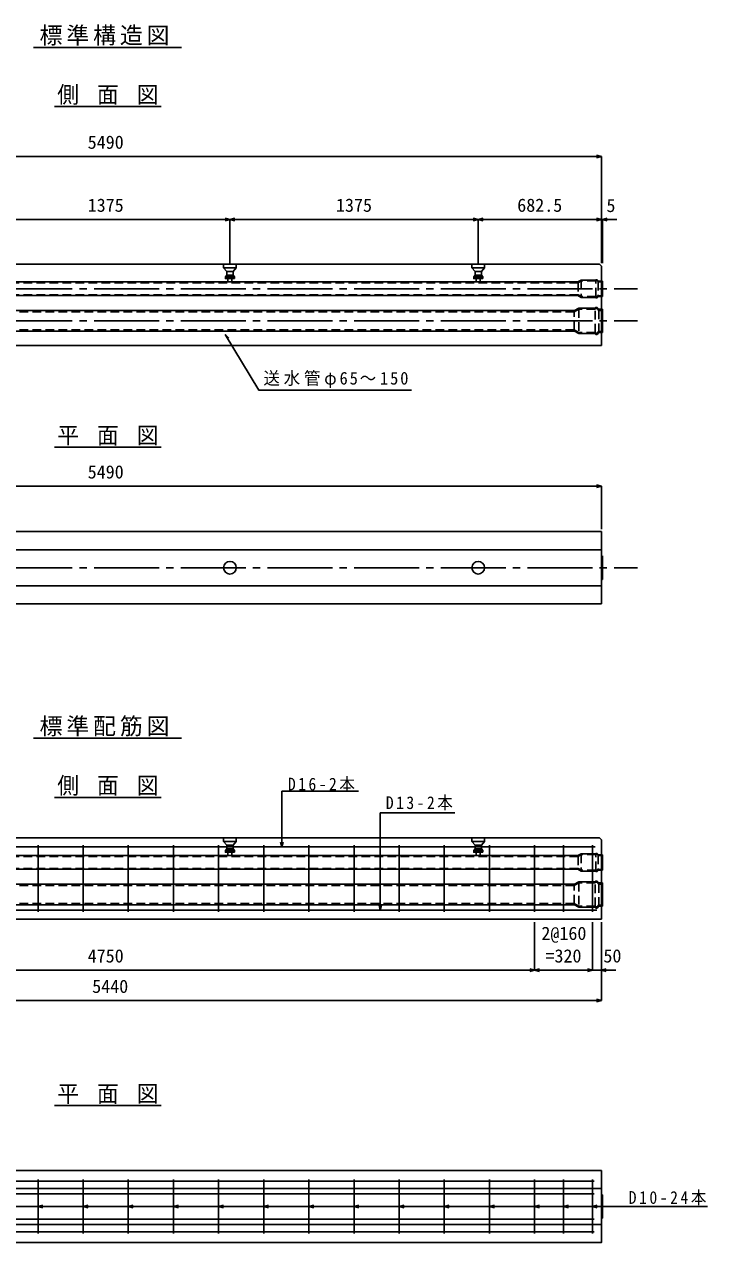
# Model space of a CAD drawing. Units: millimetres on the paper, enlarged 15 times, with parts at other scales. Extents: x -4937 to 2347, y -3080 to 1486.
# Drawn here: x -3816 to -2397, y -1048 to 1483 of the extents above; entities that cross this region are included whole.
import ezdxf
from ezdxf.enums import TextEntityAlignment as Align

# ---------------------------------------------------------------- set-up
doc = ezdxf.new("R2010")
doc.units = ezdxf.units.MM
doc.header["$LTSCALE"] = 15
doc.linetypes.add('CHAIN2', pattern=[12, 9, -1, 1, -1])
doc.linetypes.add('DASHED1', pattern=[1.8, 1.2, -0.6])
for name, color, linetype in [('1-0', 4, 'Continuous'), ('1-1_製品図', 3, 'Continuous'), ('1-2_HIVP', 4, 'Continuous'), ('1-3_鉄筋', 2, 'Continuous'), ('1-4', 7, 'Continuous'), ('1-6', 4, 'Continuous'), ('1-F', 3, 'Continuous')]:
    doc.layers.add(name, color=color, linetype=linetype)
doc.styles.add('ＭＳ ゴシック', font='')
doc.styles.get('ＭＳ ゴシック').set_extended_font_data('MS Gothic')

msp = doc.modelspace()

# ---------------------------------------------------------------- linework, layer by layer
at = {"layer": '1-0'}
for p, q in [((-3281.73, -110.21), (-3281.73, -226.01)), ((-3281.73, -110.21), (-3122.35, -110.21)), ((-3077.04, -155.26), (-3077.04, -357.26)), ((-3077.04, -155.26), (-2922.28, -155.26)), ((-3281.73, -226.01), (-3284.44, -215.87)), ((-3281.73, -226.01), (-3279.01, -215.87)), ((-3077.04, -357.26), (-3079.76, -347.12)), ((-3077.04, -357.26), (-3074.32, -347.12)), ((-4657.88, -973.03), (-2397.36, -973.03)), ((-3787.88, -973.03), (-3777.74, -970.31)), ((-3787.88, -973.03), (-3777.74, -975.75)), ((-3694.13, -973.03), (-3683.99, -970.31)), ((-3694.13, -973.03), (-3683.99, -975.75)), ((-3600.38, -973.03), (-3590.24, -970.31)), ((-3600.38, -973.03), (-3590.24, -975.75)), ((-3506.63, -973.03), (-3496.49, -970.31)), ((-3506.63, -973.03), (-3496.49, -975.75)), ((-3412.88, -973.03), (-3402.74, -970.31)), ((-3412.88, -973.03), (-3402.74, -975.75)), ((-3319.13, -973.03), (-3308.99, -970.31)), ((-3319.13, -973.03), (-3308.99, -975.75)), ((-3225.38, -973.03), (-3215.24, -970.31)), ((-3225.38, -973.03), (-3215.24, -975.75)), ((-3131.63, -973.03), (-3121.49, -970.31)), ((-3131.63, -973.03), (-3121.49, -975.75)), ((-3037.88, -973.03), (-3027.74, -970.31)), ((-3037.88, -973.03), (-3027.74, -975.75)), ((-2944.13, -973.03), (-2933.99, -970.31)), ((-2944.13, -973.03), (-2933.99, -975.75)), ((-2850.38, -973.03), (-2840.24, -970.31)), ((-2850.38, -973.03), (-2840.24, -975.75)), ((-2756.63, -973.03), (-2746.49, -970.31)), ((-2756.63, -973.03), (-2746.49, -975.75)), ((-2696.63, -973.03), (-2686.49, -970.31)), ((-2696.63, -973.03), (-2686.49, -975.75)), ((-2636.63, -973.03), (-2626.49, -970.31)), ((-2636.63, -973.03), (-2626.49, -975.75)), ((-2616.38, -992.08), (-2617.88, -992.08)), ((-2616.38, -992.08), (-2616.01, -991.7))]:
    msp.add_line(p, q, dxfattribs=at)
at = {"layer": '1-1_製品図'}
for p, q in [((-2617.88, 980.69), (-2617.88, 815.69)), ((-4676.63, 815.69), (-2617.88, 815.69)), ((-4676.63, 391.45), (-2617.88, 391.45)), ((-4676.63, 316.45), (-2617.88, 316.45)), ((-2617.88, -211.01), (-2617.88, -376.01)), ((-4676.63, -935.53), (-2617.88, -935.53)), ((-4676.63, -1010.53), (-2617.88, -1010.53))]:
    msp.add_line(p, q, dxfattribs=at)
at = {"layer": '1-1_製品図', "color": 7, "linetype": 'CHAIN2'}
for p, q in [((-4751.63, 933.44), (-2542.88, 933.44)), ((-4751.63, 866.69), (-2542.88, 866.69)), ((-4751.63, 353.95), (-2542.88, 353.95))]:
    msp.add_line(p, q, dxfattribs=at)
at = {"layer": '1-1_製品図'}
for points in [[(-2617.88, 980.69), (-2621.63, 984.44), (-4672.88, 984.44)], [(-4676.63, -211.01), (-4676.63, -376.01), (-2617.88, -376.01)], [(-2617.88, -211.01), (-2621.63, -207.26), (-4672.88, -207.26)]]:
    msp.add_lwpolyline(points, dxfattribs=at)
for points in [[(-4676.63, 278.95), (-2617.88, 278.95), (-2617.88, 428.95), (-4676.63, 428.95)], [(-2617.88, -898.03), (-4676.63, -898.03), (-4676.63, -1048.03), (-2617.88, -1048.03)]]:
    msp.add_lwpolyline(points, close=True, dxfattribs=at)
at = {"layer": '1-2_HIVP', "linetype": 'DASHED1'}
for p, q in [((-2666.17, 946), (-4717.88, 946)), ((-2659.81, 949.65), (-2666.14, 946)), ((-2666.14, 946), (-2666.14, 920.87)), ((-2659.81, 949.65), (-2659.81, 917.22)), ((-2629.23, 949.65), (-2659.81, 949.65)), ((-2628.27, 950.61), (-2629.23, 949.65)), ((-2629.23, 917.22), (-2629.23, 949.65)), ((-2627.51, 950.61), (-2628.27, 950.61)), ((-2624.95, 947.56), (-2627.51, 950.61)), ((-2624.95, 947.56), (-2616.01, 947.87)), ((-2624.95, 947.56), (-2624.95, 919.31)), ((-2666.17, 920.87), (-4717.88, 920.87)), ((-2659.81, 917.22), (-2666.14, 920.87)), ((-2629.23, 917.22), (-2659.81, 917.22)), ((-2628.27, 916.26), (-2629.23, 917.22)), ((-2627.51, 916.26), (-2628.27, 916.26)), ((-2624.95, 919.31), (-2627.51, 916.26)), ((-2624.95, 919.31), (-2616.01, 919)), ((-2664.76, 890.91), (-2674.31, 885.4)), ((-2631.18, 890.91), (-2664.76, 890.91)), ((-2629.83, 892.26), (-2631.18, 890.91)), ((-2631.18, 842.46), (-2631.18, 890.91)), ((-2626.83, 892.26), (-2629.83, 892.26)), ((-2623.51, 888.3), (-2626.83, 892.26)), ((-2623.51, 888.3), (-2616.01, 888.57)), ((-2623.51, 888.3), (-2623.51, 845.07)), ((-2674.31, 885.4), (-4727.26, 885.4)), ((-2674.31, 847.97), (-2674.31, 885.4)), ((-2674.31, 847.97), (-4727.26, 847.97)), ((-2631.18, 842.46), (-2664.76, 842.46)), ((-2629.83, 841.11), (-2631.18, 842.46)), ((-2626.83, 841.11), (-2629.83, 841.11)), ((-2623.51, 845.07), (-2626.83, 841.11)), ((-2623.51, 845.07), (-2616.01, 844.8)), ((-2617.88, 375.77), (-2616.01, 375.83)), ((-2617.88, 368.32), (-2616.01, 368.39)), ((-2617.88, 339.58), (-2616.01, 339.51)), ((-2617.88, 332.14), (-2616.01, 332.07)), ((-2666.17, -245.7), (-4717.88, -245.7)), ((-2659.81, -242.04), (-2666.14, -245.7)), ((-2666.14, -245.7), (-2666.14, -270.82)), ((-2659.81, -242.04), (-2659.81, -274.48)), ((-2629.23, -242.04), (-2659.81, -242.04)), ((-2628.27, -241.08), (-2629.23, -242.04)), ((-2629.23, -274.48), (-2629.23, -242.04)), ((-2627.51, -241.08), (-2628.27, -241.08)), ((-2624.95, -244.14), (-2627.51, -241.08)), ((-2624.95, -244.14), (-2616.01, -243.82)), ((-2624.95, -244.14), (-2624.95, -272.39)), ((-2666.17, -270.82), (-4717.88, -270.82)), ((-2659.81, -274.48), (-2666.14, -270.82)), ((-2629.23, -274.48), (-2659.81, -274.48)), ((-2628.27, -275.44), (-2629.23, -274.48)), ((-2627.51, -275.44), (-2628.27, -275.44)), ((-2624.95, -272.39), (-2627.51, -275.44)), ((-2624.95, -272.39), (-2616.01, -272.7)), ((-2664.76, -300.79), (-2674.31, -306.3)), ((-2631.18, -300.79), (-2664.76, -300.79)), ((-2629.83, -299.44), (-2631.18, -300.79)), ((-2631.18, -349.24), (-2631.18, -300.79)), ((-2626.83, -299.44), (-2629.83, -299.44)), ((-2623.51, -303.39), (-2626.83, -299.44)), ((-2623.51, -303.39), (-2616.01, -303.13)), ((-2623.51, -303.39), (-2623.51, -346.63)), ((-2674.31, -306.3), (-4727.26, -306.3)), ((-2674.31, -343.72), (-2674.31, -306.3)), ((-2674.31, -343.72), (-4727.26, -343.72)), ((-2631.18, -349.24), (-2664.76, -349.24)), ((-2629.83, -350.59), (-2631.18, -349.24)), ((-2626.83, -350.59), (-2629.83, -350.59)), ((-2623.51, -346.63), (-2626.83, -350.59)), ((-2623.51, -346.63), (-2616.01, -346.89)), ((-2617.88, -951.21), (-2616.01, -951.15)), ((-2617.88, -958.66), (-2616.01, -958.59)), ((-2617.88, -987.4), (-2616.01, -987.46)), ((-2617.88, -994.84), (-2616.01, -994.91))]:
    msp.add_line(p, q, dxfattribs=at)
at = {"layer": '1-2_HIVP'}
for p, q in [((-2666.62, 947.69), (-4714.88, 947.69)), ((-2660.26, 951.34), (-2666.59, 947.69)), ((-2629.93, 951.34), (-2660.26, 951.34)), ((-2628.97, 952.3), (-2629.93, 951.34)), ((-2626.72, 952.3), (-2628.97, 952.3)), ((-2624.18, 949.27), (-2626.72, 952.3)), ((-2624.18, 949.27), (-2616.01, 949.56)), ((-2616.01, 949.56), (-2616.01, 917.31)), ((-2666.62, 919.19), (-4714.88, 919.19)), ((-2660.26, 915.53), (-2666.59, 919.19)), ((-2629.93, 915.53), (-2660.26, 915.53)), ((-2628.97, 914.57), (-2629.93, 915.53)), ((-2626.72, 914.57), (-2628.97, 914.57)), ((-2624.18, 917.6), (-2626.72, 914.57)), ((-2624.18, 917.6), (-2616.01, 917.31)), ((-2673.59, 888.06), (-4722.38, 888.06)), ((-2664.76, 893.16), (-2673.59, 888.06)), ((-2631.4, 893.16), (-2664.76, 893.16)), ((-2629.83, 894.74), (-2631.4, 893.16)), ((-2626.83, 894.74), (-2629.83, 894.74)), ((-2623.51, 890.78), (-2626.83, 894.74)), ((-2673.59, 845.31), (-4722.38, 845.31)), ((-2664.76, 840.21), (-2673.59, 845.31)), ((-2631.4, 840.21), (-2664.76, 840.21)), ((-2629.83, 838.64), (-2631.4, 840.21)), ((-2626.83, 838.64), (-2629.83, 838.64)), ((-2623.51, 842.59), (-2626.83, 838.64)), ((-2623.51, 842.59), (-2616.01, 842.33)), ((-2617.88, 378.24), (-2616.01, 378.31)), ((-2617.88, 370.01), (-2616.01, 370.08)), ((-2616.01, 378.31), (-2616.01, 329.6)), ((-2616.01, 370.08), (-2616.01, 337.83)), ((-2617.88, 337.89), (-2616.01, 337.83)), ((-2617.88, 329.66), (-2616.01, 329.6)), ((-2666.62, -244.01), (-4714.88, -244.01)), ((-2660.26, -240.36), (-2666.59, -244.01)), ((-2629.93, -240.36), (-2660.26, -240.36)), ((-2628.97, -239.4), (-2629.93, -240.36)), ((-2626.72, -239.4), (-2628.97, -239.4)), ((-2624.18, -242.42), (-2626.72, -239.4)), ((-2624.18, -242.42), (-2616.01, -242.14)), ((-2616.01, -242.14), (-2616.01, -274.39)), ((-2666.62, -272.51), (-4714.88, -272.51)), ((-2660.26, -276.17), (-2666.59, -272.51)), ((-2629.93, -276.17), (-2660.26, -276.17)), ((-2628.97, -277.13), (-2629.93, -276.17)), ((-2626.72, -277.13), (-2628.97, -277.13)), ((-2624.18, -274.1), (-2626.72, -277.13)), ((-2624.18, -274.1), (-2616.01, -274.39)), ((-2673.59, -303.64), (-4722.38, -303.64)), ((-2664.76, -298.54), (-2673.59, -303.64)), ((-2631.4, -298.54), (-2664.76, -298.54)), ((-2629.83, -296.96), (-2631.4, -298.54)), ((-2626.83, -296.96), (-2629.83, -296.96)), ((-2623.51, -300.92), (-2626.83, -296.96)), ((-2673.59, -346.39), (-4722.38, -346.39)), ((-2664.76, -351.49), (-2673.59, -346.39)), ((-2631.4, -351.49), (-2664.76, -351.49)), ((-2629.83, -353.06), (-2631.4, -351.49)), ((-2626.83, -353.06), (-2629.83, -353.06)), ((-2623.51, -349.11), (-2626.83, -353.06)), ((-2623.51, -349.11), (-2616.01, -349.37)), ((-2617.88, -948.74), (-2616.01, -948.67)), ((-2617.88, -956.97), (-2616.01, -956.9)), ((-2616.01, -948.67), (-2616.01, -997.38)), ((-2616.01, -956.9), (-2616.01, -989.15)), ((-2617.88, -989.09), (-2616.01, -989.15)), ((-2617.88, -997.32), (-2616.01, -997.38))]:
    msp.add_line(p, q, dxfattribs=at)
at = {"layer": '1-2_HIVP', "color": 7}
msp.add_line((-3399.52, 838.29), (-3391.94, 831.03), dxfattribs=at)
at = {"layer": '1-2_HIVP', "linetype": 'DASHED1'}
for points in [[(-2664.76, 890.91), (-2664.76, 842.46), (-2674.31, 847.97)], [(-2664.76, -300.79), (-2664.76, -349.24), (-2674.31, -343.72)]]:
    msp.add_lwpolyline(points, dxfattribs=at)
at = {"layer": '1-2_HIVP'}
for points in [[(-2623.51, 890.78), (-2616.01, 891.04), (-2616.01, 842.33)], [(-2623.51, -300.92), (-2616.01, -300.66), (-2616.01, -349.37)]]:
    msp.add_lwpolyline(points, dxfattribs=at)
at = {"layer": '1-2_HIVP', "color": 7}
msp.add_lwpolyline([(-3399.52, 838.29), (-3329.29, 722.5), (-3012.29, 722.5)], dxfattribs=at)
at = {"layer": '1-3_鉄筋'}
for p, q in [((-2631.01, -226.01), (-4661.63, -226.01)), ((-3787.88, -222.26), (-3787.88, -361.01)), ((-3694.13, -222.26), (-3694.13, -361.01)), ((-3600.38, -222.26), (-3600.38, -361.01)), ((-3506.63, -222.26), (-3506.63, -361.01)), ((-3412.88, -222.26), (-3412.88, -361.01)), ((-3319.13, -222.26), (-3319.13, -361.01)), ((-3225.38, -222.26), (-3225.38, -361.01)), ((-3131.63, -222.26), (-3131.63, -361.01)), ((-3037.88, -222.26), (-3037.88, -361.01)), ((-2944.13, -222.26), (-2944.13, -361.01)), ((-2850.38, -222.26), (-2850.38, -361.01)), ((-2756.63, -222.26), (-2756.63, -361.01)), ((-2696.63, -222.26), (-2696.63, -361.01)), ((-2636.63, -222.26), (-2636.63, -361.01)), ((-4661.63, -357.26), (-2627.26, -357.26)), ((-2632.88, -920.53), (-4661.63, -920.53)), ((-3787.88, -916.78), (-3787.88, -1029.28)), ((-3694.13, -916.78), (-3694.13, -1029.28)), ((-3600.38, -916.78), (-3600.38, -1029.28)), ((-3506.63, -916.78), (-3506.63, -1029.28)), ((-3412.88, -916.78), (-3412.88, -1029.28)), ((-3319.13, -916.78), (-3319.13, -1029.28)), ((-3225.38, -916.78), (-3225.38, -1029.28)), ((-3131.63, -916.78), (-3131.63, -1029.28)), ((-3037.88, -916.78), (-3037.88, -1029.28)), ((-2944.13, -916.78), (-2944.13, -1029.28)), ((-2850.38, -916.78), (-2850.38, -1029.28)), ((-2756.63, -916.78), (-2756.63, -1029.28)), ((-2696.63, -916.78), (-2696.63, -1029.28)), ((-2636.63, -916.78), (-2636.63, -1029.28)), ((-2632.88, -946.78), (-4661.63, -946.78)), ((-4661.63, -999.28), (-2632.88, -999.28)), ((-4661.63, -1025.53), (-2632.88, -1025.53))]:
    msp.add_line(p, q, dxfattribs=at)
at = {"layer": '1-4'}
for p, q in [((-3402.57, 976.94), (-3402.57, 984.44)), ((-3402.57, 984.44), (-3376.32, 984.44)), ((-3402.57, 976.94), (-3396.01, 969.44)), ((-3402.57, 976.94), (-3376.32, 976.94)), ((-3396.01, 961.94), (-3398.82, 958.19)), ((-3396.01, 961.94), (-3396.01, 969.44)), ((-3396.01, 969.44), (-3382.88, 969.44)), ((-3396.01, 961.94), (-3382.88, 961.94)), ((-3376.32, 976.94), (-3382.88, 969.44)), ((-3382.88, 961.94), (-3382.88, 969.44)), ((-3382.88, 961.94), (-3380.07, 958.19)), ((-3376.32, 976.94), (-3376.32, 984.44)), ((-2886.95, 976.94), (-2886.95, 984.44)), ((-2886.95, 984.44), (-2860.7, 984.44)), ((-2886.95, 976.94), (-2880.38, 969.44)), ((-2886.95, 976.94), (-2860.7, 976.94)), ((-2880.38, 961.94), (-2883.2, 958.19)), ((-2880.38, 961.94), (-2880.38, 969.44)), ((-2880.38, 969.44), (-2867.26, 969.44)), ((-2880.38, 961.94), (-2867.26, 961.94)), ((-2860.7, 976.94), (-2867.26, 969.44)), ((-2867.26, 961.94), (-2867.26, 969.44)), ((-2867.26, 961.94), (-2864.45, 958.19)), ((-2860.7, 976.94), (-2860.7, 984.44)), ((-3398.82, 958.19), (-3380.07, 958.19)), ((-3393.57, 947.74), (-3393.57, 954.44)), ((-3385.32, 947.74), (-3385.32, 954.44)), ((-3380.07, 954.44), (-3380.07, 958.19)), ((-2883.2, 958.19), (-2864.45, 958.19)), ((-2877.95, 947.74), (-2877.95, 954.44)), ((-2869.7, 947.74), (-2869.7, 954.44)), ((-2864.45, 954.44), (-2864.45, 958.19)), ((-3402.57, -214.76), (-3402.57, -207.26)), ((-3402.57, -207.26), (-3376.32, -207.26)), ((-3402.57, -214.76), (-3396.01, -222.26)), ((-3402.57, -214.76), (-3376.32, -214.76)), ((-3396.01, -229.76), (-3396.01, -222.26)), ((-3396.01, -222.26), (-3382.88, -222.26)), ((-3376.32, -214.76), (-3382.88, -222.26)), ((-3382.88, -229.76), (-3382.88, -222.26)), ((-3376.32, -214.76), (-3376.32, -207.26)), ((-2886.95, -214.76), (-2886.95, -207.26)), ((-2886.95, -207.26), (-2860.7, -207.26)), ((-2886.95, -214.76), (-2880.38, -222.26)), ((-2886.95, -214.76), (-2860.7, -214.76)), ((-2880.38, -229.76), (-2880.38, -222.26)), ((-2880.38, -222.26), (-2867.26, -222.26)), ((-2860.7, -214.76), (-2867.26, -222.26)), ((-2867.26, -229.76), (-2867.26, -222.26)), ((-2860.7, -214.76), (-2860.7, -207.26)), ((-3396.01, -229.76), (-3398.82, -233.51)), ((-3398.82, -233.51), (-3380.07, -233.51)), ((-3396.01, -229.76), (-3382.88, -229.76)), ((-3393.57, -243.96), (-3393.57, -237.26)), ((-3385.32, -243.96), (-3385.32, -237.26)), ((-3382.88, -229.76), (-3380.07, -233.51)), ((-3380.07, -237.26), (-3380.07, -233.51)), ((-2880.38, -229.76), (-2883.2, -233.51)), ((-2883.2, -233.51), (-2864.45, -233.51)), ((-2880.38, -229.76), (-2867.26, -229.76)), ((-2877.95, -243.96), (-2877.95, -237.26)), ((-2869.7, -243.96), (-2869.7, -237.26)), ((-2867.26, -229.76), (-2864.45, -233.51)), ((-2864.45, -237.26), (-2864.45, -233.51))]:
    msp.add_line(p, q, dxfattribs=at)
for points in [[(-3380.07, 954.44), (-3398.82, 954.44), (-3398.82, 958.19)], [(-2864.45, 954.44), (-2883.2, 954.44), (-2883.2, 958.19)], [(-3380.07, -237.26), (-3398.82, -237.26), (-3398.82, -233.51)], [(-2864.45, -237.26), (-2883.2, -237.26), (-2883.2, -233.51)]]:
    msp.add_lwpolyline(points, dxfattribs=at)
for centre in [(-3389.45, 353.95), (-2873.82, 353.95)]:
    msp.add_circle(centre, 13.12, dxfattribs=at)
at = {"layer": '1-6'}
for p, q in [((-4676.63, 1208.46), (-2617.88, 1208.46)), ((-2617.88, 1208.46), (-2628.03, 1211.18)), ((-2617.88, 1208.46), (-2628.03, 1205.74)), ((-2617.88, 1208.46), (-2617.88, 1077.56)), ((-3905.07, 1077.56), (-3389.45, 1077.56)), ((-3389.45, 1077.56), (-3399.59, 1080.28)), ((-3389.45, 1077.56), (-3399.59, 1074.85)), ((-3389.45, 1077.56), (-3379.3, 1080.28)), ((-3389.45, 1077.56), (-3389.45, 986.95)), ((-3389.45, 1077.56), (-2873.82, 1077.56)), ((-3389.45, 1077.56), (-3379.3, 1074.85)), ((-2873.82, 1077.56), (-2883.96, 1080.28)), ((-2873.82, 1077.56), (-2883.96, 1074.85)), ((-2873.82, 1077.56), (-2863.68, 1080.28)), ((-2873.82, 1077.56), (-2873.82, 986.95)), ((-2873.82, 1077.56), (-2617.88, 1077.56)), ((-2873.82, 1077.56), (-2863.68, 1074.85)), ((-2617.88, 1077.56), (-2647.88, 1077.56)), ((-2617.88, 1077.56), (-2628.03, 1080.28)), ((-2617.88, 1077.56), (-2628.03, 1080.28)), ((-2617.88, 1077.56), (-2628.03, 1074.85)), ((-2617.88, 1077.56), (-2628.03, 1074.85)), ((-2617.88, 1077.56), (-2617.88, 986.95)), ((-2617.88, 1077.56), (-2616.01, 1077.56)), ((-2617.88, 1077.56), (-2617.88, 986.95)), ((-2616.01, 1077.56), (-2605.87, 1080.28)), ((-2616.01, 1077.56), (-2586.01, 1077.56)), ((-2616.01, 1077.56), (-2605.87, 1074.85)), ((-2616.01, 1077.56), (-2616.01, 986.95)), ((-4676.63, 523.52), (-2617.88, 523.52)), ((-2617.88, 523.52), (-2628.03, 526.24)), ((-2617.88, 523.52), (-2628.03, 520.8)), ((-2617.88, 523.52), (-2617.88, 433.82)), ((-2756.63, -481.86), (-2756.63, -382.33)), ((-2636.63, -481.86), (-2636.63, -382.33)), ((-2617.88, -481.86), (-2617.88, -382.33)), ((-2756.63, -481.86), (-2766.78, -479.14)), ((-2756.63, -481.86), (-2746.49, -479.14)), ((-2636.63, -481.86), (-2646.78, -479.14)), ((-2636.63, -481.86), (-2646.78, -479.14)), ((-2617.88, -481.86), (-2607.74, -479.14)), ((-4537.88, -481.86), (-2756.63, -481.86)), ((-2756.63, -481.86), (-2766.78, -484.57)), ((-2756.63, -481.86), (-2636.63, -481.86)), ((-2756.63, -481.86), (-2746.49, -484.57)), ((-2636.63, -481.86), (-2666.63, -481.86)), ((-2636.63, -481.86), (-2646.78, -484.57)), ((-2636.63, -481.86), (-2646.78, -484.57)), ((-2636.63, -481.86), (-2617.88, -481.86)), ((-2617.88, -481.86), (-2587.88, -481.86)), ((-2617.88, -481.86), (-2607.74, -484.57)), ((-2617.88, -545.06), (-2617.88, -481.86)), ((-4657.88, -545.06), (-2617.88, -545.06)), ((-2617.88, -545.06), (-2628.03, -542.35)), ((-2617.88, -545.06), (-2628.03, -547.78))]:
    msp.add_line(p, q, dxfattribs=at)
at = {"layer": '1-F'}
for p, q in [((-3796.94, 1434.91), (-3489.65, 1434.91)), ((-3753.44, 1311.75), (-3532.24, 1311.75)), ((-3753.44, 604.09), (-3532.24, 604.09)), ((-3796.94, -0.22), (-3489.65, -0.22)), ((-3753.44, -123.37), (-3532.24, -123.37)), ((-3753.44, -763.48), (-3532.24, -763.48))]:
    msp.add_line(p, q, dxfattribs=at)

# ---------------------------------------------------------------- texts
at = {"layer": '1-0', "color": 7, "char_height": 26.39, "attachment_point": 7, "style": 'ＭＳ ゴシック'}
for s, insert in [('\\T1.23;\\W0.95;送水管φ65～150', (-3319.8, 727.25)), ('\\T1.32;\\W0.9;D16-2本', (-3268.91, -111.49)), ('\\T1.32;\\W0.9;D13-2本', (-3065.54, -150.16)), ('\\T1.33;\\W0.9;D10-24本', (-2561.19, -970.31))]:
    msp.add_mtext(s, dxfattribs=dict(at, insert=insert))
at = {"layer": '1-6', "style": 'ＭＳ ゴシック'}
for s, p in [('5490', (-3684.76, 1215.96)), ('1375', (-3684.76, 1085.06)), ('1375', (-3169.13, 1085.06)), ('682.5', (-2792.73, 1085.06)), ('5', (-2607.47, 1084.52)), ('5490', (-3684.76, 531.02)), ('2@160', (-2742.61, -427.45)), ('4750', (-3684.76, -474.36)), ('=320', (-2734.13, -474.36)), ('50', (-2613.75, -474.34)), ('5440', (-3675.38, -537.56))]:
    msp.add_text(s, height=27.49, dxfattribs=at).set_placement(p, align=Align.BOTTOM_LEFT)
at = {"layer": '1-F', "color": 7, "char_height": 34.84, "attachment_point": 7, "style": 'ＭＳ ゴシック'}
for s, insert in [('\\T1.17;標準構造図', (-3784.7, 1438.66)), ('\\T1.22;\\W0.95;側\\~面\\~図', (-3747.94, 1315.47)), ('\\T1.22;\\W0.95;平\\~面\\~図', (-3747.94, 607.81)), ('\\T1.17;標準配筋図', (-3784.7, 3.53)), ('\\T1.22;\\W0.95;側\\~面\\~図', (-3747.94, -119.65)), ('\\T1.22;\\W0.95;平\\~面\\~図', (-3747.94, -759.76))]:
    msp.add_mtext(s, dxfattribs=dict(at, insert=insert))

doc.saveas('drawing.dxf')
